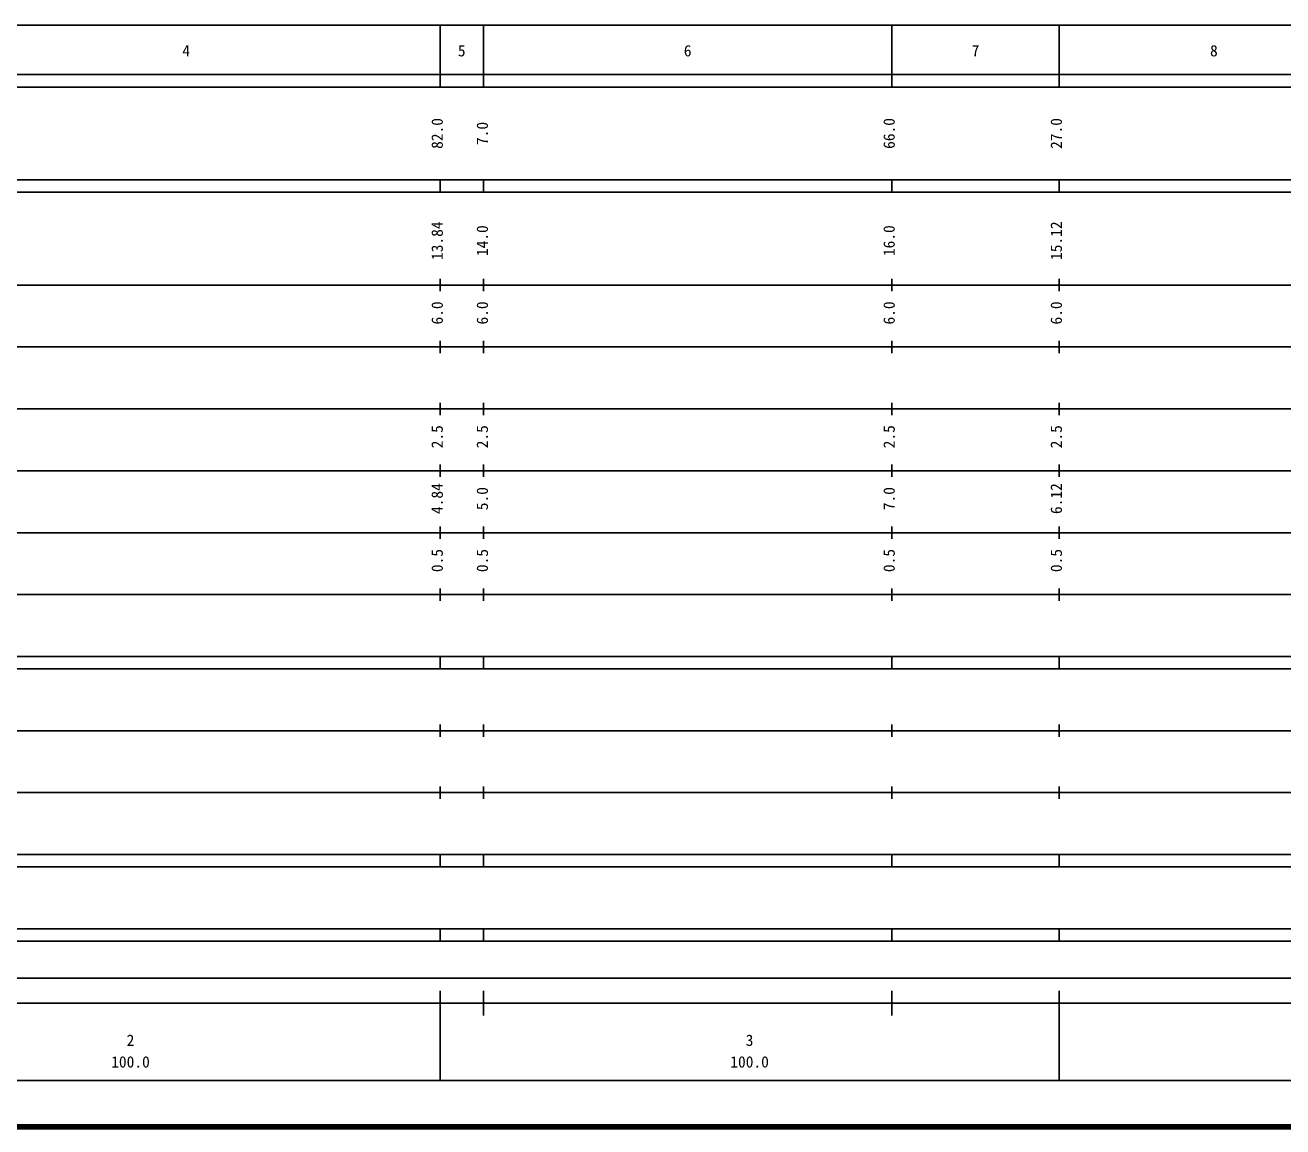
# Model space of a CAD drawing. Units: millimetres on the paper, enlarged 1000 times. Extents: x 40000 to 680000, y 20000 to 380000.
# Drawn here: x 200985 to 404138, y 20000 to 198000 of the extents above; entities that cross this region are included whole.
import ezdxf
from ezdxf.enums import TextEntityAlignment as Align

# ---------------------------------------------------------------- set-up
doc = ezdxf.new("R2010")
doc.units = ezdxf.units.MM
doc.header["$LTSCALE"] = 1000
doc.layers.add('M-TTL', color=2, linetype='Continuous', lineweight=140)
doc.layers.add('M-TTL-BAND', color=7, linetype='Continuous', lineweight=25)
doc.styles.add('ＭＳ ゴシック', font='')
doc.styles.get('ＭＳ ゴシック').set_extended_font_data('MS Gothic')

msp = doc.modelspace()

# ---------------------------------------------------------------- linework, layer by layer
at = {"layer": 'M-TTL'}
msp.add_line((40000, 20000), (680000, 20000), dxfattribs=at)
at = {"layer": 'M-TTL-BAND'}
for p, q in [((68000, 198000), (579000, 198000)), ((268000, 188000), (268000, 198000)), ((275000, 188000), (275000, 198000)), ((341000, 188000), (341000, 198000)), ((368000, 188000), (368000, 198000)), ((40000, 190000), (579000, 190000)), ((40000, 188000), (579000, 188000)), ((40000, 173000), (579000, 173000)), ((268000, 171000), (268000, 173000)), ((275000, 171000), (275000, 173000)), ((341000, 171000), (341000, 173000)), ((368000, 171000), (368000, 173000)), ((40000, 171000), (579000, 171000)), ((268000, 155000), (268000, 157000)), ((275000, 155000), (275000, 157000)), ((341000, 155000), (341000, 157000)), ((368000, 155000), (368000, 157000)), ((40000, 156000), (579000, 156000)), ((268000, 145000), (268000, 147000)), ((275000, 145000), (275000, 147000)), ((341000, 145000), (341000, 147000)), ((368000, 145000), (368000, 147000)), ((46000, 146000), (579000, 146000)), ((268000, 135000), (268000, 137000)), ((275000, 135000), (275000, 137000)), ((341000, 135000), (341000, 137000)), ((368000, 135000), (368000, 137000)), ((52000, 136000), (579000, 136000)), ((46000, 126000), (579000, 126000)), ((268000, 125000), (268000, 127000)), ((275000, 125000), (275000, 127000)), ((341000, 125000), (341000, 127000)), ((368000, 125000), (368000, 127000)), ((52000, 116000), (579000, 116000)), ((268000, 115000), (268000, 117000)), ((275000, 115000), (275000, 117000)), ((341000, 115000), (341000, 117000)), ((368000, 115000), (368000, 117000)), ((46000, 106000), (579000, 106000)), ((268000, 105000), (268000, 107000)), ((275000, 105000), (275000, 107000)), ((341000, 105000), (341000, 107000)), ((368000, 105000), (368000, 107000)), ((40000, 96000), (579000, 96000)), ((268000, 94000), (268000, 96000)), ((275000, 94000), (275000, 96000)), ((341000, 94000), (341000, 96000)), ((368000, 94000), (368000, 96000)), ((40000, 94000), (579000, 94000)), ((49000, 84000), (579000, 84000)), ((268000, 83000), (268000, 85000)), ((275000, 83000), (275000, 85000)), ((341000, 83000), (341000, 85000)), ((368000, 83000), (368000, 85000)), ((40000, 74000), (579000, 74000)), ((268000, 73000), (268000, 75000)), ((275000, 73000), (275000, 75000)), ((341000, 73000), (341000, 75000)), ((368000, 73000), (368000, 75000)), ((40000, 64000), (579000, 64000)), ((268000, 62000), (268000, 64000)), ((275000, 62000), (275000, 64000)), ((341000, 62000), (341000, 64000)), ((368000, 62000), (368000, 64000)), ((40000, 62000), (579000, 62000)), ((40000, 52000), (579000, 52000)), ((268000, 50000), (268000, 52000)), ((275000, 50000), (275000, 52000)), ((341000, 50000), (341000, 52000)), ((368000, 50000), (368000, 52000)), ((40000, 50000), (579000, 50000)), ((71000, 44000), (565000, 44000)), ((268000, 27500), (268000, 42000)), ((275000, 38000), (275000, 42000)), ((341000, 38000), (341000, 42000)), ((368000, 27500), (368000, 42000)), ((40000, 40000), (579000, 40000)), ((68000, 27500), (579000, 27500))]:
    msp.add_line(p, q, dxfattribs=at)

# ---------------------------------------------------------------- texts
at = {"layer": 'M-TTL-BAND', "style": 'ＭＳ ゴシック'}
for s, p in [('4', (227000, 192405)), ('5', (271500, 192405)), ('6', (308000, 192405)), ('7', (354500, 192405)), ('8', (393000, 192405)), ('2', (218000, 32523)), ('3', (318000, 32523)), ('100.0', (218000, 29033)), ('100.0', (318000, 29033))]:
    msp.add_text(s, height=1833, dxfattribs=at).set_placement(p, align=Align.BOTTOM_CENTER)
for s, p in [('82.0', (269000, 180500)), ('66.0', (342000, 180500)), ('27.0', (369000, 180500)), ('7.0', (276288, 180500)), ('13.84', (269000, 163174)), ('14.0', (276288, 163174)), ('16.0', (342000, 163174)), ('15.12', (369000, 163174)), ('6.0', (269000, 151500)), ('6.0', (276288, 151500)), ('6.0', (342000, 151500)), ('6.0', (369000, 151500)), ('2.5', (269000, 131500)), ('2.5', (276288, 131500)), ('2.5', (342000, 131500)), ('2.5', (369000, 131500)), ('4.84', (269000, 121500)), ('5.0', (276288, 121500)), ('7.0', (342000, 121500)), ('6.12', (369000, 121500)), ('0.5', (269000, 111500)), ('0.5', (276288, 111500)), ('0.5', (342000, 111500)), ('0.5', (369000, 111500))]:
    msp.add_text(s, height=1833, rotation=90, dxfattribs=at).set_placement(p, align=Align.BOTTOM_CENTER)

doc.saveas('drawing.dxf')
